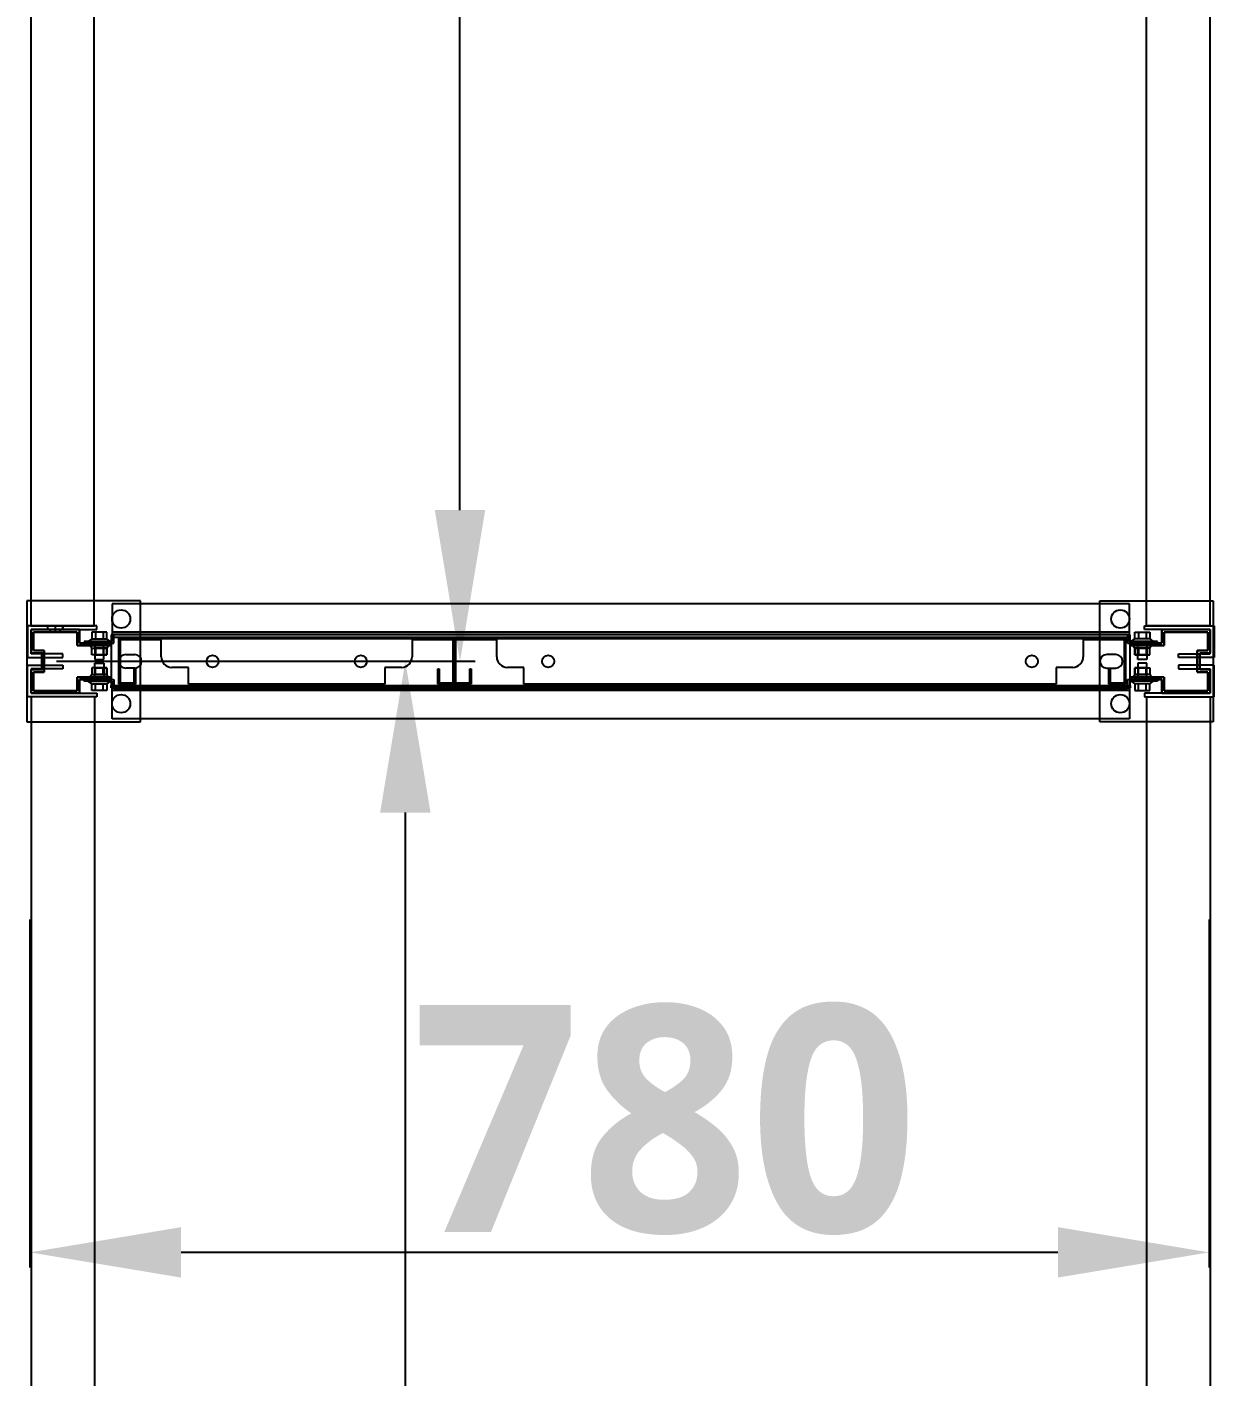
# Model space of a CAD drawing. Header units: millimetres. Extents: x 15382 to 37298, y 7351 to 31127.
# Drawn here: x 26225 to 27011, y 17502 to 18394 of the extents above; entities that cross this region are included whole.
import ezdxf

# ---------------------------------------------------------------- set-up
doc = ezdxf.new("R2010")
doc.units = ezdxf.units.MM
for name, color, linetype in [('02', 3, 'Continuous'), ('03', 6, 'Continuous'), ('04', 30, 'Continuous'), ('05', 12, 'Continuous'), ('544-1', 40, 'Continuous'), ('6', 7, 'Continuous'), ('M40', 3, 'Continuous'), ('M6', 7, 'Continuous'), ('標註', 252, 'Continuous')]:
    doc.layers.add(name, color=color, linetype=linetype)
doc.styles.get("Standard").update_dxf_attribs({"font": 'arial.ttf'})
doc.styles.add('黑體', font='')
doc.styles.get('黑體').set_extended_font_data('Microsoft JhengHei', bold=True)
doc.dimstyles.new('ISO-25', dxfattribs={"dimtxt": 2.5, "dimasz": 2.5, "dimexe": 1.25, "dimexo": 0.625, "dimtad": 1, "dimtxsty": 'Standard', "dimcen": 2.5, "dimadec": 0, "dimazin": 0, "dimtfac": 1, "dimtmove": 0, "dimatfit": 3, "dimfxl": 1, "dimarcsym": 0})

# ---------------------------------------------------------------- blocks, each defined once
blk = doc.blocks.new('*D31')
at = {"layer": 'Defpoints', "color": 0, "transparency": 16777216}
for p in [(26234.85, 19766.57), (26511.78, 19766.57), (26234.85, 17974.57)]:
    blk.add_point(p, dxfattribs=at)
at = {"layer": '標註', "color": 0, "lineweight": -2, "transparency": 16777216}
for p, q in [((26244.85, 19766.57), (26521.78, 19766.57)), ((26511.78, 18074.57), (26511.78, 19666.57)), ((26244.85, 17974.57), (26521.78, 17974.57))]:
    blk.add_line(p, q, dxfattribs=at)
at = {"layer": '標註', "color": 0, "transparency": 16777216}
for points in [[(26495.11, 19666.57), (26528.45, 19666.57), (26511.78, 19766.57)], [(26495.11, 18074.57), (26528.45, 18074.57), (26511.78, 17974.57)]]:
    blk.add_solid(points, dxfattribs=at)
at = {"layer": '標註', "color": 251, "transparency": 16777216, "insert": (26424.02, 18761.88), "char_height": 150, "attachment_point": 5, "rotation": 90, "style": '黑體'}
blk.add_mtext('1792', dxfattribs=at)
blk = doc.blocks.new('*D27')
at = {"layer": 'Defpoints', "color": 0, "transparency": 16777216}
for p in [(26235.12, 17974.57), (26475.64, 17974.57), (26235.12, 16182.57)]:
    blk.add_point(p, dxfattribs=at)
at = {"layer": '標註', "color": 0, "lineweight": -2, "transparency": 16777216}
for p, q in [((26245.12, 17974.57), (26485.64, 17974.57)), ((26475.64, 16282.57), (26475.64, 17874.57)), ((26245.12, 16182.57), (26485.64, 16182.57))]:
    blk.add_line(p, q, dxfattribs=at)
at = {"layer": '標註', "color": 0, "transparency": 16777216}
for points in [[(26458.97, 17874.57), (26492.3, 17874.57), (26475.64, 17974.57)], [(26458.97, 16282.57), (26492.3, 16282.57), (26475.64, 16182.57)]]:
    blk.add_solid(points, dxfattribs=at)
at = {"layer": '標註', "color": 251, "transparency": 16777216, "insert": (26387.88, 17207.7), "char_height": 150, "attachment_point": 5, "rotation": 90, "style": '黑體'}
blk.add_mtext('1792', dxfattribs=at)
blk = doc.blocks.new('*D104')
at = {"layer": 'Defpoints', "color": 0, "transparency": 16777216}
for p in [(26227.32, 17813.74), (27007.32, 17813.74), (26227.32, 17583.71)]:
    blk.add_point(p, dxfattribs=at)
at = {"layer": '標註', "color": 0, "lineweight": -2, "transparency": 16777216}
for p, q in [((26227.32, 17803.74), (26227.32, 17573.71)), ((27007.32, 17803.74), (27007.32, 17573.71)), ((26907.32, 17583.71), (26327.32, 17583.71))]:
    blk.add_line(p, q, dxfattribs=at)
at = {"layer": '標註', "color": 0, "transparency": 16777216}
for points in [[(26327.32, 17600.38), (26327.32, 17567.05), (26227.32, 17583.71)], [(26907.32, 17600.38), (26907.32, 17567.05), (27007.32, 17583.71)]]:
    blk.add_solid(points, dxfattribs=at)
at = {"layer": '標註', "color": 251, "transparency": 16777216, "insert": (26647.4, 17671.23), "char_height": 150, "attachment_point": 5, "style": '黑體'}
blk.add_mtext('780', dxfattribs=at)

msp = doc.modelspace()

# ---------------------------------------------------------------- linework, layer by layer
at = {"layer": '02'}
for p, q in [((26300.317, 18014.565), (26225.317, 18014.565)), ((26225.317, 18014.565), (26225.317, 17934.565)), ((26300.317, 17934.565), (26300.317, 18014.565)), ((26935.122, 17934.565), (26935.122, 18014.565)), ((26935.122, 18014.565), (27010.122, 18014.565)), ((27010.122, 18014.565), (27010.122, 17934.565)), ((26225.317, 17934.565), (26300.317, 17934.565)), ((27010.122, 17934.565), (26935.122, 17934.565))]:
    msp.add_line(p, q, dxfattribs=at)
at = {"layer": '02', "lineweight": -3}
for centre in [(26287.622, 18002.565), (26948.622, 18002.565), (26287.622, 17946.565), (26948.622, 17946.565)]:
    msp.add_circle(centre, 6, dxfattribs=at)
at = {"layer": '03'}
for points in [[(26269.854, 17998.065), (26269.854, 19743.065), (26227.854, 19743.065), (26227.854, 17998.065)], [(26965.854, 17998.065), (26965.854, 19743.065), (27007.854, 19743.065), (27007.854, 17998.065)], [(26270.122, 16206.065), (26270.122, 17951.065), (26228.122, 17951.065), (26228.122, 16206.065)], [(26966.122, 16206.065), (26966.122, 17951.065), (27008.122, 17951.065), (27008.122, 16206.065)]]:
    msp.add_lwpolyline(points, close=True, dxfattribs=at)
at = {"layer": '04'}
for p, q in [((26954.622, 18012.565), (26281.622, 18012.565)), ((26281.622, 18012.565), (26281.622, 17987.765)), ((26954.622, 17987.765), (26954.622, 18012.565)), ((26281.622, 17987.765), (26263.122, 17987.765)), ((26263.122, 17987.765), (26263.122, 17986.565)), ((26281.622, 17987.765), (26263.122, 17987.765)), ((26263.122, 17987.765), (26263.122, 17986.565)), ((26263.122, 17986.565), (26282.822, 17986.565)), ((26263.122, 17986.565), (26282.822, 17986.565)), ((26954.622, 17993.765), (26281.622, 17993.765)), ((26281.622, 17993.765), (26281.622, 17987.765)), ((26282.822, 17986.565), (26282.822, 17992.565)), ((26282.822, 17992.565), (26953.422, 17992.565)), ((26282.822, 17986.565), (26282.822, 17992.565)), ((26282.822, 17992.565), (26953.422, 17992.565)), ((26953.422, 17992.565), (26953.422, 17986.565)), ((26953.422, 17992.565), (26953.422, 17986.565)), ((26953.422, 17986.565), (26973.122, 17986.565)), ((26953.422, 17986.565), (26973.122, 17986.565)), ((26954.622, 17987.765), (26954.622, 17993.765)), ((26973.122, 17987.765), (26954.622, 17987.765)), ((26973.122, 17987.765), (26954.622, 17987.765)), ((26973.122, 17986.565), (26973.122, 17987.765)), ((26973.122, 17986.565), (26973.122, 17987.765)), ((26263.122, 17961.365), (26263.122, 17962.565)), ((26263.122, 17962.565), (26282.822, 17962.565)), ((26263.122, 17961.365), (26263.122, 17962.565)), ((26263.122, 17962.565), (26282.822, 17962.565)), ((26281.622, 17961.365), (26263.122, 17961.365)), ((26281.622, 17961.365), (26263.122, 17961.365)), ((26281.622, 17955.365), (26281.622, 17961.365)), ((26281.622, 17936.565), (26281.622, 17961.365)), ((26282.822, 17962.565), (26282.822, 17956.565)), ((26282.822, 17962.565), (26282.822, 17956.565)), ((26953.422, 17956.565), (26953.422, 17962.565)), ((26953.422, 17962.565), (26973.122, 17962.565)), ((26953.422, 17956.565), (26953.422, 17962.565)), ((26953.422, 17962.565), (26973.122, 17962.565)), ((26973.122, 17961.365), (26954.622, 17961.365)), ((26954.622, 17961.365), (26954.622, 17955.365)), ((26973.122, 17961.365), (26954.622, 17961.365)), ((26954.622, 17961.365), (26954.622, 17936.565)), ((26973.122, 17962.565), (26973.122, 17961.365)), ((26973.122, 17962.565), (26973.122, 17961.365)), ((26954.622, 17955.365), (26281.622, 17955.365)), ((26282.822, 17956.565), (26953.422, 17956.565)), ((26282.822, 17956.565), (26953.422, 17956.565)), ((26954.622, 17936.565), (26281.622, 17936.565))]:
    msp.add_line(p, q, dxfattribs=at)
at = {"layer": '04', "lineweight": -3}
for p, q in [((26269.622, 17987.765), (26276.622, 17987.765)), ((26269.622, 17986.565), (26269.622, 17987.765)), ((26276.622, 17986.565), (26269.622, 17986.565)), ((26273.122, 17987.765), (26276.622, 17987.765)), ((26273.122, 17986.565), (26273.122, 17987.765)), ((26276.622, 17986.565), (26273.122, 17986.565)), ((26276.622, 17987.765), (26276.622, 17986.565)), ((26276.622, 17987.765), (26276.622, 17986.565)), ((26966.622, 17987.765), (26959.622, 17987.765)), ((26959.622, 17987.765), (26959.622, 17986.565)), ((26963.122, 17987.765), (26959.622, 17987.765)), ((26959.622, 17987.765), (26959.622, 17986.565)), ((26959.622, 17986.565), (26966.622, 17986.565)), ((26959.622, 17986.565), (26963.122, 17986.565)), ((26963.122, 17986.565), (26963.122, 17987.765)), ((26966.622, 17986.565), (26966.622, 17987.765)), ((26276.622, 17962.565), (26269.622, 17962.565)), ((26269.622, 17962.565), (26269.622, 17961.365)), ((26269.622, 17961.365), (26276.622, 17961.365)), ((26276.622, 17962.565), (26273.122, 17962.565)), ((26273.122, 17962.565), (26273.122, 17961.365)), ((26273.122, 17961.365), (26276.622, 17961.365)), ((26276.622, 17961.365), (26276.622, 17962.565)), ((26276.622, 17961.365), (26276.622, 17962.565)), ((26959.622, 17961.365), (26959.622, 17962.565)), ((26959.622, 17962.565), (26966.622, 17962.565)), ((26959.622, 17961.365), (26959.622, 17962.565)), ((26959.622, 17962.565), (26963.122, 17962.565)), ((26966.622, 17961.365), (26959.622, 17961.365)), ((26963.122, 17961.365), (26959.622, 17961.365)), ((26963.122, 17962.565), (26963.122, 17961.365)), ((26966.622, 17962.565), (26966.622, 17961.365))]:
    msp.add_line(p, q, dxfattribs=at)
at = {"layer": '05'}
for p, q in [((26271.622, 17998.065), (26225.622, 17998.065)), ((26225.622, 17998.065), (26225.622, 17978.565)), ((26228.122, 17979.565), (26228.122, 17995.565)), ((26228.122, 17995.565), (26271.622, 17995.565)), ((26239.144, 17995.565), (26239.144, 17998.065)), ((26244.122, 17995.565), (26244.122, 17998.065)), ((26249.1, 17995.565), (26249.1, 17998.065)), ((26271.622, 17995.565), (26271.622, 17998.065)), ((26964.622, 17995.565), (26964.622, 17998.065)), ((26964.622, 17998.065), (27010.622, 17998.065)), ((27008.122, 17995.565), (26964.622, 17995.565)), ((27008.122, 17979.565), (27008.122, 17995.565)), ((27010.622, 17998.065), (27010.622, 17978.565)), ((26225.622, 17979.565), (26225.622, 17977.065)), ((26225.622, 17977.065), (26249.122, 17977.065)), ((26249.122, 17979.565), (26228.122, 17979.565)), ((26249.122, 17977.065), (26249.122, 17979.565)), ((26987.122, 17977.065), (26987.122, 17979.565)), ((26987.122, 17979.565), (27008.122, 17979.565)), ((27010.622, 17977.065), (26987.122, 17977.065)), ((27010.622, 17979.565), (27010.622, 17977.065)), ((26225.622, 17969.565), (26225.622, 17972.065)), ((26225.622, 17972.065), (26249.122, 17972.065)), ((26225.622, 17951.065), (26225.622, 17970.565)), ((26249.122, 17969.565), (26228.122, 17969.565)), ((26228.122, 17969.565), (26228.122, 17953.565)), ((26249.122, 17972.065), (26249.122, 17969.565)), ((27010.622, 17972.065), (26987.122, 17972.065)), ((26987.122, 17972.065), (26987.122, 17969.565)), ((26987.122, 17969.565), (27008.122, 17969.565)), ((27008.122, 17969.565), (27008.122, 17953.565)), ((27010.622, 17969.565), (27010.622, 17972.065)), ((27010.622, 17951.065), (27010.622, 17970.565)), ((26271.622, 17951.065), (26225.622, 17951.065)), ((26228.122, 17953.565), (26271.622, 17953.565)), ((26271.622, 17953.565), (26271.622, 17951.065)), ((27008.122, 17953.565), (26964.622, 17953.565)), ((26964.622, 17953.565), (26964.622, 17951.065)), ((26964.622, 17951.065), (27010.622, 17951.065))]:
    msp.add_line(p, q, dxfattribs=at)
at = {"layer": '05', "lineweight": -3}
for p, q in [((26239.144, 17998.065), (26249.1, 17998.065)), ((26239.144, 17995.565), (26239.144, 17998.065)), ((26249.1, 17995.565), (26239.144, 17995.565)), ((26244.122, 17998.065), (26249.1, 17998.065)), ((26244.122, 17995.565), (26244.122, 17998.065)), ((26249.1, 17995.565), (26244.122, 17995.565)), ((26249.1, 17998.065), (26249.1, 17995.565)), ((26249.1, 17998.065), (26249.1, 17995.565))]:
    msp.add_line(p, q, dxfattribs=at)
at = {"layer": '544-1'}
for p, q in [((26286.122, 17988.765), (26286.122, 17989.565)), ((26286.122, 17989.565), (26508.122, 17989.565)), ((26286.122, 17959.565), (26286.122, 17989.565)), ((26286.122, 17989.565), (26286.922, 17989.565)), ((26314.122, 17988.765), (26286.922, 17988.765)), ((26286.922, 17988.765), (26286.922, 17960.365)), ((26314.122, 17977.565), (26314.122, 17988.765)), ((26507.322, 17988.765), (26480.122, 17988.765)), ((26480.122, 17988.765), (26480.122, 17977.565)), ((26507.322, 17960.365), (26507.322, 17988.765)), ((26508.122, 17988.765), (26508.122, 17989.565)), ((26508.122, 17989.565), (26952.122, 17989.565)), ((26508.122, 17959.565), (26508.122, 17989.565)), ((26508.122, 17989.565), (26508.922, 17989.565)), ((26508.122, 17989.565), (26508.122, 17959.565)), ((26536.122, 17988.765), (26508.922, 17988.765)), ((26508.922, 17988.765), (26508.922, 17960.365)), ((26536.122, 17977.565), (26536.122, 17988.765)), ((26951.322, 17988.765), (26924.122, 17988.765)), ((26924.122, 17988.765), (26924.122, 17977.565)), ((26951.322, 17960.365), (26951.322, 17988.765)), ((26952.122, 17989.565), (26952.122, 17959.565)), ((26296.322, 17960.365), (26296.322, 17969.565)), ((26296.322, 17969.565), (26297.122, 17969.565)), ((26297.122, 17969.565), (26297.122, 17959.565)), ((26332.122, 17970.565), (26321.122, 17970.565)), ((26332.122, 17959.565), (26332.122, 17970.565)), ((26473.122, 17970.565), (26462.122, 17970.565)), ((26462.122, 17970.565), (26462.122, 17959.565)), ((26497.122, 17959.565), (26497.122, 17969.565)), ((26497.122, 17969.565), (26497.922, 17969.565)), ((26497.922, 17969.565), (26497.922, 17960.365)), ((26518.322, 17960.365), (26518.322, 17969.565)), ((26518.322, 17969.565), (26519.122, 17969.565)), ((26519.122, 17969.565), (26519.122, 17959.565)), ((26554.122, 17970.565), (26543.122, 17970.565)), ((26554.122, 17959.565), (26554.122, 17970.565)), ((26917.122, 17970.565), (26906.122, 17970.565)), ((26906.122, 17970.565), (26906.122, 17959.565)), ((26941.122, 17959.565), (26941.122, 17969.565)), ((26941.122, 17969.565), (26941.922, 17969.565)), ((26941.922, 17969.565), (26941.922, 17960.365)), ((26297.122, 17959.565), (26286.122, 17959.565)), ((26286.922, 17960.365), (26296.322, 17960.365)), ((26462.122, 17959.565), (26332.122, 17959.565)), ((26508.122, 17959.565), (26497.122, 17959.565)), ((26497.922, 17960.365), (26507.322, 17960.365)), ((26519.122, 17959.565), (26508.122, 17959.565)), ((26508.922, 17960.365), (26518.322, 17960.365)), ((26906.122, 17959.565), (26554.122, 17959.565)), ((26952.122, 17959.565), (26941.122, 17959.565)), ((26941.922, 17960.365), (26951.322, 17960.365))]:
    msp.add_line(p, q, dxfattribs=at)
for centre in [(26348.122, 17974.565), (26446.122, 17974.565), (26570.122, 17974.565), (26890.122, 17974.565)]:
    msp.add_circle(centre, 4, dxfattribs=at)
for centre, start, end in [((26321.122, 17977.565), 180, 270), ((26473.122, 17977.565), 270, 0), ((26543.122, 17977.565), 180, 270), ((26917.122, 17977.565), 270, 0)]:
    msp.add_arc(centre, 7, start, end, dxfattribs=at)
at = {"layer": '6'}
for p, q in [((26281.122, 17992.165), (26281.122, 17990.565)), ((26955.122, 17992.165), (26281.122, 17992.165)), ((26281.122, 17992.165), (26281.122, 17956.965)), ((26955.122, 17992.165), (26281.122, 17992.165)), ((26281.122, 17990.565), (26955.122, 17990.565)), ((26955.122, 17990.565), (26955.122, 17992.165)), ((26955.122, 17956.965), (26955.122, 17992.165)), ((26290.622, 17979.065), (26296.622, 17979.065)), ((26945.622, 17979.065), (26939.622, 17979.065)), ((26286.122, 17974.565), (26286.122, 17974.565)), ((26296.622, 17970.065), (26290.622, 17970.065)), ((26301.122, 17974.565), (26301.122, 17974.565)), ((26935.122, 17974.565), (26935.122, 17974.565)), ((26939.622, 17970.065), (26945.622, 17970.065)), ((26950.122, 17974.565), (26950.122, 17974.565)), ((26281.122, 17956.965), (26281.122, 17958.565)), ((26281.122, 17958.565), (26955.122, 17958.565)), ((26955.122, 17958.565), (26955.122, 17956.965)), ((26955.122, 17956.965), (26281.122, 17956.965)), ((26281.122, 17956.965), (26955.122, 17956.965))]:
    msp.add_line(p, q, dxfattribs=at)
for centre, start, end in [((26290.622, 17974.565), 90, 180), ((26296.622, 17974.565), 0, 90), ((26939.622, 17974.565), 90, 180), ((26945.622, 17974.565), 0, 90), ((26290.622, 17974.565), 180, 270), ((26296.622, 17974.565), 270, 0), ((26939.622, 17974.565), 180, 270), ((26945.622, 17974.565), 270, 0)]:
    msp.add_arc(centre, 4.5, start, end, dxfattribs=at)
at = {"layer": 'M40'}
for p, q in [((26260.122, 17995.565), (26228.122, 17995.565)), ((26228.122, 17995.565), (26228.122, 17980.065)), ((26228.122, 17980.065), (26228.122, 17995.565)), ((26228.122, 17995.565), (26260.122, 17995.565)), ((26240.872, 17993.965), (26240.872, 17995.565)), ((26244.122, 17993.965), (26244.122, 17995.565)), ((26247.372, 17993.965), (26247.372, 17995.565)), ((26260.122, 17986.565), (26260.122, 17995.565)), ((26260.122, 17995.565), (26260.122, 17986.565)), ((26976.122, 17986.565), (26976.122, 17995.565)), ((26976.122, 17995.565), (27008.122, 17995.565)), ((27008.122, 17995.565), (26976.122, 17995.565)), ((26976.122, 17995.565), (26976.122, 17986.565)), ((27008.122, 17995.565), (27008.122, 17980.065)), ((27008.122, 17980.065), (27008.122, 17995.565)), ((26229.722, 17981.665), (26229.722, 17993.965)), ((26229.722, 17993.965), (26258.522, 17993.965)), ((26258.522, 17993.965), (26229.722, 17993.965)), ((26229.722, 17993.965), (26229.722, 17981.665)), ((26258.522, 17993.965), (26258.522, 17984.965)), ((26258.522, 17984.965), (26258.522, 17993.965)), ((26258.522, 17986.565), (26258.522, 17984.965)), ((26281.122, 17986.565), (26260.122, 17986.565)), ((26260.122, 17986.565), (26281.122, 17986.565)), ((26269.622, 17986.565), (26269.622, 17984.965)), ((26273.122, 17986.565), (26273.122, 17984.965)), ((26276.622, 17986.565), (26276.622, 17984.965)), ((26281.122, 17984.965), (26281.122, 17986.565)), ((26281.122, 17986.565), (26281.122, 17984.965)), ((26955.122, 17984.965), (26955.122, 17986.565)), ((26955.122, 17986.565), (26976.122, 17986.565)), ((26976.122, 17986.565), (26955.122, 17986.565)), ((26955.122, 17986.565), (26955.122, 17984.965)), ((26959.622, 17986.565), (26959.622, 17984.965)), ((26963.122, 17986.565), (26963.122, 17984.965)), ((26966.622, 17986.565), (26966.622, 17984.965)), ((27006.522, 17993.965), (26977.722, 17993.965)), ((26977.722, 17993.965), (26977.722, 17984.965)), ((26977.722, 17984.965), (26977.722, 17993.965)), ((26977.722, 17993.965), (27006.522, 17993.965)), ((26977.722, 17986.565), (26977.722, 17984.965)), ((27006.522, 17981.665), (27006.522, 17993.965)), ((27006.522, 17993.965), (27006.522, 17981.665)), ((26228.122, 17980.065), (26235.122, 17980.065)), ((26235.122, 17980.065), (26228.122, 17980.065)), ((26236.722, 17981.665), (26229.722, 17981.665)), ((26229.722, 17981.665), (26236.722, 17981.665)), ((26235.122, 17980.065), (26235.122, 17969.065)), ((26235.122, 17969.065), (26235.122, 17980.065)), ((26236.722, 17967.465), (26236.722, 17981.665)), ((26236.722, 17981.665), (26236.722, 17967.465)), ((26258.522, 17984.965), (26281.122, 17984.965)), ((26258.522, 17984.965), (26260.122, 17984.965)), ((26281.122, 17984.965), (26258.522, 17984.965)), ((26977.722, 17984.965), (26955.122, 17984.965)), ((26955.122, 17984.965), (26977.722, 17984.965)), ((26977.722, 17984.965), (26976.122, 17984.965)), ((26999.522, 17967.465), (26999.522, 17981.665)), ((26999.522, 17981.665), (27006.522, 17981.665)), ((27006.522, 17981.665), (26999.522, 17981.665)), ((26999.522, 17981.665), (26999.522, 17967.465)), ((27008.122, 17980.065), (27001.122, 17980.065)), ((27001.122, 17980.065), (27001.122, 17969.065)), ((27001.122, 17969.065), (27001.122, 17980.065)), ((27001.122, 17980.065), (27008.122, 17980.065)), ((26235.122, 17969.065), (26228.122, 17969.065)), ((26228.122, 17969.065), (26228.122, 17953.565)), ((26228.122, 17953.565), (26228.122, 17969.065)), ((26228.122, 17969.065), (26235.122, 17969.065)), ((26229.722, 17955.165), (26229.722, 17967.465)), ((26229.722, 17967.465), (26236.722, 17967.465)), ((26236.722, 17967.465), (26229.722, 17967.465)), ((26229.722, 17967.465), (26229.722, 17955.165)), ((26235.122, 17969.065), (26236.722, 17969.065)), ((27006.522, 17967.465), (26999.522, 17967.465)), ((26999.522, 17967.465), (27006.522, 17967.465)), ((27001.122, 17969.065), (27008.122, 17969.065)), ((27008.122, 17969.065), (27001.122, 17969.065)), ((27006.522, 17955.165), (27006.522, 17967.465)), ((27006.522, 17967.465), (27006.522, 17955.165)), ((27008.122, 17969.065), (27008.122, 17953.565)), ((27008.122, 17953.565), (27008.122, 17969.065)), ((26281.122, 17964.165), (26258.522, 17964.165)), ((26258.522, 17964.165), (26258.522, 17955.165)), ((26258.522, 17962.565), (26258.522, 17964.165)), ((26258.522, 17964.165), (26281.122, 17964.165)), ((26258.522, 17955.165), (26258.522, 17964.165)), ((26258.522, 17964.165), (26260.122, 17964.165)), ((26260.122, 17953.565), (26260.122, 17962.565)), ((26260.122, 17962.565), (26281.122, 17962.565)), ((26281.122, 17962.565), (26260.122, 17962.565)), ((26260.122, 17962.565), (26260.122, 17953.565)), ((26269.622, 17964.165), (26269.622, 17962.565)), ((26273.122, 17964.165), (26273.122, 17962.565)), ((26276.622, 17964.165), (26276.622, 17962.565)), ((26281.122, 17962.565), (26281.122, 17964.165)), ((26281.122, 17964.165), (26281.122, 17962.565)), ((26955.122, 17962.565), (26955.122, 17964.165)), ((26955.122, 17964.165), (26977.722, 17964.165)), ((26977.722, 17964.165), (26955.122, 17964.165)), ((26955.122, 17964.165), (26955.122, 17962.565)), ((26976.122, 17962.565), (26955.122, 17962.565)), ((26955.122, 17962.565), (26976.122, 17962.565)), ((26959.622, 17964.165), (26959.622, 17962.565)), ((26963.122, 17964.165), (26963.122, 17962.565)), ((26966.622, 17964.165), (26966.622, 17962.565)), ((26977.722, 17964.165), (26976.122, 17964.165)), ((26976.122, 17953.565), (26976.122, 17962.565)), ((26976.122, 17962.565), (26976.122, 17953.565)), ((26977.722, 17964.165), (26977.722, 17955.165)), ((26977.722, 17962.565), (26977.722, 17964.165)), ((26977.722, 17955.165), (26977.722, 17964.165)), ((26228.122, 17953.565), (26260.122, 17953.565)), ((26260.122, 17953.565), (26228.122, 17953.565)), ((26258.522, 17955.165), (26229.722, 17955.165)), ((26229.722, 17955.165), (26258.522, 17955.165)), ((27008.122, 17953.565), (26976.122, 17953.565)), ((26976.122, 17953.565), (27008.122, 17953.565)), ((26977.722, 17955.165), (27006.522, 17955.165)), ((27006.522, 17955.165), (26977.722, 17955.165))]:
    msp.add_line(p, q, dxfattribs=at)
at = {"layer": 'M40', "lineweight": -3}
for p, q in [((26240.872, 17995.565), (26247.372, 17995.565)), ((26240.872, 17993.965), (26240.872, 17995.565)), ((26244.122, 17995.565), (26247.372, 17995.565)), ((26244.122, 17993.965), (26244.122, 17995.565)), ((26247.372, 17995.565), (26247.372, 17993.965)), ((26247.372, 17995.565), (26247.372, 17993.965)), ((26247.372, 17993.965), (26240.872, 17993.965)), ((26247.372, 17993.965), (26244.122, 17993.965)), ((26269.622, 17986.565), (26276.622, 17986.565)), ((26269.622, 17984.965), (26269.622, 17986.565)), ((26273.122, 17986.565), (26276.622, 17986.565)), ((26273.122, 17984.965), (26273.122, 17986.565)), ((26276.622, 17986.565), (26276.622, 17984.965)), ((26276.622, 17986.565), (26276.622, 17984.965)), ((26966.622, 17986.565), (26959.622, 17986.565)), ((26959.622, 17986.565), (26959.622, 17984.965)), ((26963.122, 17986.565), (26959.622, 17986.565)), ((26959.622, 17986.565), (26959.622, 17984.965)), ((26963.122, 17984.965), (26963.122, 17986.565)), ((26966.622, 17984.965), (26966.622, 17986.565)), ((26236.722, 17980.065), (26235.122, 17980.065)), ((26235.122, 17980.065), (26235.122, 17969.065)), ((26236.722, 17969.065), (26236.722, 17980.065)), ((26276.622, 17984.965), (26269.622, 17984.965)), ((26276.622, 17984.965), (26273.122, 17984.965)), ((26959.622, 17984.965), (26966.622, 17984.965)), ((26959.622, 17984.965), (26963.122, 17984.965)), ((26235.122, 17969.065), (26235.122, 17974.565)), ((26235.122, 17974.565), (26236.722, 17974.565)), ((26235.122, 17969.065), (26236.722, 17969.065)), ((26236.722, 17969.065), (26235.122, 17969.065)), ((26236.722, 17974.565), (26236.722, 17969.065)), ((26276.622, 17964.165), (26269.622, 17964.165)), ((26269.622, 17964.165), (26269.622, 17962.565)), ((26269.622, 17962.565), (26276.622, 17962.565)), ((26276.622, 17964.165), (26273.122, 17964.165)), ((26273.122, 17964.165), (26273.122, 17962.565)), ((26273.122, 17962.565), (26276.622, 17962.565)), ((26276.622, 17962.565), (26276.622, 17964.165)), ((26276.622, 17962.565), (26276.622, 17964.165)), ((26959.622, 17962.565), (26959.622, 17964.165)), ((26959.622, 17964.165), (26966.622, 17964.165)), ((26959.622, 17962.565), (26959.622, 17964.165)), ((26959.622, 17964.165), (26963.122, 17964.165)), ((26966.622, 17962.565), (26959.622, 17962.565)), ((26963.122, 17962.565), (26959.622, 17962.565)), ((26963.122, 17964.165), (26963.122, 17962.565)), ((26966.622, 17964.165), (26966.622, 17962.565))]:
    msp.add_line(p, q, dxfattribs=at)
at = {"layer": 'M6'}
for p, q in [((26268.122, 17989.465), (26266.122, 17987.965)), ((26266.122, 17987.965), (26266.122, 17987.765)), ((26266.122, 17987.765), (26270.122, 17987.765)), ((26278.122, 17993.765), (26268.122, 17993.765)), ((26268.122, 17993.765), (26268.122, 17989.465)), ((26278.122, 17993.765), (26268.122, 17993.765)), ((26268.122, 17993.765), (26268.122, 17989.465)), ((26268.122, 17989.465), (26278.122, 17989.465)), ((26270.122, 17987.765), (26270.122, 17975.765)), ((26270.622, 17993.765), (26270.622, 17989.465)), ((26275.622, 17993.765), (26275.622, 17989.465)), ((26276.122, 17975.765), (26276.122, 17987.765)), ((26276.122, 17987.765), (26280.122, 17987.765)), ((26278.122, 17989.465), (26278.122, 17993.765)), ((26278.122, 17989.465), (26278.122, 17993.765)), ((26280.122, 17987.965), (26278.122, 17989.465)), ((26280.122, 17987.765), (26280.122, 17987.965)), ((26956.122, 17987.965), (26958.122, 17989.465)), ((26956.122, 17987.765), (26956.122, 17987.965)), ((26960.122, 17987.765), (26956.122, 17987.765)), ((26958.122, 17989.465), (26958.122, 17993.765)), ((26958.122, 17993.765), (26968.122, 17993.765)), ((26958.122, 17989.465), (26958.122, 17993.765)), ((26958.122, 17993.765), (26968.122, 17993.765)), ((26968.122, 17989.465), (26958.122, 17989.465)), ((26960.122, 17975.765), (26960.122, 17987.765)), ((26960.622, 17993.765), (26960.622, 17989.465)), ((26965.622, 17993.765), (26965.622, 17989.465)), ((26966.122, 17987.765), (26966.122, 17975.765)), ((26970.122, 17987.765), (26966.122, 17987.765)), ((26968.122, 17993.765), (26968.122, 17989.465)), ((26968.122, 17993.765), (26968.122, 17989.465)), ((26968.122, 17989.465), (26970.122, 17987.965)), ((26970.122, 17987.965), (26970.122, 17987.765)), ((26267.122, 17984.765), (26267.122, 17984.965)), ((26267.122, 17984.965), (26279.122, 17984.965)), ((26268.122, 17983.265), (26267.122, 17984.765)), ((26268.122, 17978.965), (26268.122, 17983.265)), ((26268.122, 17983.265), (26278.122, 17983.265)), ((26268.122, 17978.965), (26268.122, 17983.265)), ((26268.122, 17978.965), (26268.122, 17983.265)), ((26268.122, 17983.265), (26275.622, 17983.265)), ((26278.122, 17978.965), (26268.122, 17978.965)), ((26278.122, 17978.965), (26268.122, 17978.965)), ((26275.622, 17978.965), (26268.122, 17978.965)), ((26278.122, 17983.265), (26270.622, 17983.265)), ((26270.622, 17983.265), (26270.622, 17978.965)), ((26270.622, 17978.965), (26278.122, 17978.965)), ((26275.622, 17983.265), (26275.622, 17978.965)), ((26279.122, 17984.765), (26278.122, 17983.265)), ((26278.122, 17983.265), (26278.122, 17978.965)), ((26278.122, 17983.265), (26278.122, 17978.965)), ((26278.122, 17978.965), (26278.122, 17983.265)), ((26279.122, 17984.965), (26279.122, 17984.765)), ((26969.122, 17984.965), (26957.122, 17984.965)), ((26957.122, 17984.965), (26957.122, 17984.765)), ((26957.122, 17984.765), (26958.122, 17983.265)), ((26958.122, 17983.265), (26958.122, 17978.965)), ((26968.122, 17983.265), (26958.122, 17983.265)), ((26958.122, 17983.265), (26958.122, 17978.965)), ((26958.122, 17978.965), (26958.122, 17983.265)), ((26958.122, 17983.265), (26965.622, 17983.265)), ((26958.122, 17978.965), (26968.122, 17978.965)), ((26958.122, 17978.965), (26968.122, 17978.965)), ((26965.622, 17978.965), (26958.122, 17978.965)), ((26968.122, 17983.265), (26960.622, 17983.265)), ((26960.622, 17983.265), (26960.622, 17978.965)), ((26960.622, 17978.965), (26968.122, 17978.965)), ((26965.622, 17983.265), (26965.622, 17978.965)), ((26968.122, 17983.265), (26969.122, 17984.765)), ((26968.122, 17978.965), (26968.122, 17983.265)), ((26968.122, 17978.965), (26968.122, 17983.265)), ((26968.122, 17978.965), (26968.122, 17983.265)), ((26969.122, 17984.765), (26969.122, 17984.965)), ((26278.122, 17970.165), (26268.122, 17970.165)), ((26268.122, 17970.165), (26268.122, 17965.865)), ((26278.122, 17970.165), (26268.122, 17970.165)), ((26268.122, 17970.165), (26268.122, 17965.865)), ((26268.122, 17970.165), (26268.122, 17965.865)), ((26275.622, 17970.165), (26268.122, 17970.165)), ((26270.122, 17975.765), (26276.122, 17975.765)), ((26270.122, 17961.365), (26270.122, 17973.365)), ((26270.122, 17973.365), (26276.122, 17973.365)), ((26270.622, 17965.865), (26270.622, 17970.165)), ((26270.622, 17970.165), (26278.122, 17970.165)), ((26275.622, 17965.865), (26275.622, 17970.165)), ((26276.122, 17973.365), (26276.122, 17961.365)), ((26278.122, 17965.865), (26278.122, 17970.165)), ((26278.122, 17965.865), (26278.122, 17970.165)), ((26278.122, 17970.165), (26278.122, 17965.865)), ((26958.122, 17965.865), (26958.122, 17970.165)), ((26958.122, 17970.165), (26968.122, 17970.165)), ((26958.122, 17965.865), (26958.122, 17970.165)), ((26958.122, 17970.165), (26968.122, 17970.165)), ((26958.122, 17970.165), (26958.122, 17965.865)), ((26965.622, 17970.165), (26958.122, 17970.165)), ((26966.122, 17975.765), (26960.122, 17975.765)), ((26966.122, 17973.365), (26960.122, 17973.365)), ((26960.122, 17973.365), (26960.122, 17961.365)), ((26960.622, 17965.865), (26960.622, 17970.165)), ((26960.622, 17970.165), (26968.122, 17970.165)), ((26965.622, 17965.865), (26965.622, 17970.165)), ((26966.122, 17961.365), (26966.122, 17973.365)), ((26968.122, 17970.165), (26968.122, 17965.865)), ((26968.122, 17970.165), (26968.122, 17965.865)), ((26968.122, 17970.165), (26968.122, 17965.865)), ((26266.122, 17961.165), (26266.122, 17961.365)), ((26266.122, 17961.365), (26270.122, 17961.365)), ((26268.122, 17959.665), (26266.122, 17961.165)), ((26268.122, 17965.865), (26267.122, 17964.365)), ((26267.122, 17964.365), (26267.122, 17964.165)), ((26267.122, 17964.165), (26279.122, 17964.165)), ((26268.122, 17965.865), (26278.122, 17965.865)), ((26268.122, 17965.865), (26275.622, 17965.865)), ((26268.122, 17955.365), (26268.122, 17959.665)), ((26268.122, 17959.665), (26278.122, 17959.665)), ((26268.122, 17955.365), (26268.122, 17959.665)), ((26278.122, 17965.865), (26270.622, 17965.865)), ((26270.622, 17955.365), (26270.622, 17959.665)), ((26275.622, 17955.365), (26275.622, 17959.665)), ((26276.122, 17961.365), (26280.122, 17961.365)), ((26279.122, 17964.365), (26278.122, 17965.865)), ((26280.122, 17961.165), (26278.122, 17959.665)), ((26278.122, 17959.665), (26278.122, 17955.365)), ((26278.122, 17959.665), (26278.122, 17955.365)), ((26279.122, 17964.165), (26279.122, 17964.365)), ((26280.122, 17961.365), (26280.122, 17961.165)), ((26960.122, 17961.365), (26956.122, 17961.365)), ((26956.122, 17961.365), (26956.122, 17961.165)), ((26956.122, 17961.165), (26958.122, 17959.665)), ((26957.122, 17964.365), (26958.122, 17965.865)), ((26957.122, 17964.165), (26957.122, 17964.365)), ((26969.122, 17964.165), (26957.122, 17964.165)), ((26968.122, 17965.865), (26958.122, 17965.865)), ((26958.122, 17965.865), (26965.622, 17965.865)), ((26958.122, 17959.665), (26958.122, 17955.365)), ((26968.122, 17959.665), (26958.122, 17959.665)), ((26958.122, 17959.665), (26958.122, 17955.365)), ((26968.122, 17965.865), (26960.622, 17965.865)), ((26960.622, 17955.365), (26960.622, 17959.665)), ((26965.622, 17955.365), (26965.622, 17959.665)), ((26970.122, 17961.365), (26966.122, 17961.365)), ((26968.122, 17965.865), (26969.122, 17964.365)), ((26968.122, 17959.665), (26970.122, 17961.165)), ((26968.122, 17955.365), (26968.122, 17959.665)), ((26968.122, 17955.365), (26968.122, 17959.665)), ((26969.122, 17964.365), (26969.122, 17964.165)), ((26970.122, 17961.165), (26970.122, 17961.365)), ((26278.122, 17955.365), (26268.122, 17955.365)), ((26278.122, 17955.365), (26268.122, 17955.365)), ((26958.122, 17955.365), (26968.122, 17955.365)), ((26958.122, 17955.365), (26968.122, 17955.365))]:
    msp.add_line(p, q, dxfattribs=at)

# ---------------------------------------------------------------- dimensions: what is measured, and where the dimension line sits
at = {"layer": '標註', "color": 8}
for base, p1, p2, angle, picture, middle in [((26511.779, 19766.565), (26234.854, 17974.565), (26234.854, 19766.565), 90, '*D31', (26511.779, 18761.883)), ((26475.636, 17974.565), (26235.122, 16182.565), (26235.122, 17974.565), 90, '*D27', (26475.636, 17207.698)), ((26227.317, 17583.712), (27007.317, 17813.744), (26227.317, 17813.744), 180, '*D104', (26647.398, 17583.712))]:
    dim = msp.add_linear_dim(base=base, p1=p1, p2=p2, angle=angle, dimstyle='ISO-25', override={"dimscale": 100, "dimtxt": 1.5, "dimasz": 1, "dimexe": 0.1, "dimexo": 0.1, "dimgap": 0.1, "dimtxsty": '黑體', "dimclrt": 251}, dxfattribs=at)
    dim.commit()
    dim.dimension.update_dxf_attribs({"geometry": picture, "text_midpoint": middle, "dimtype": 160})

doc.saveas('drawing.dxf')
